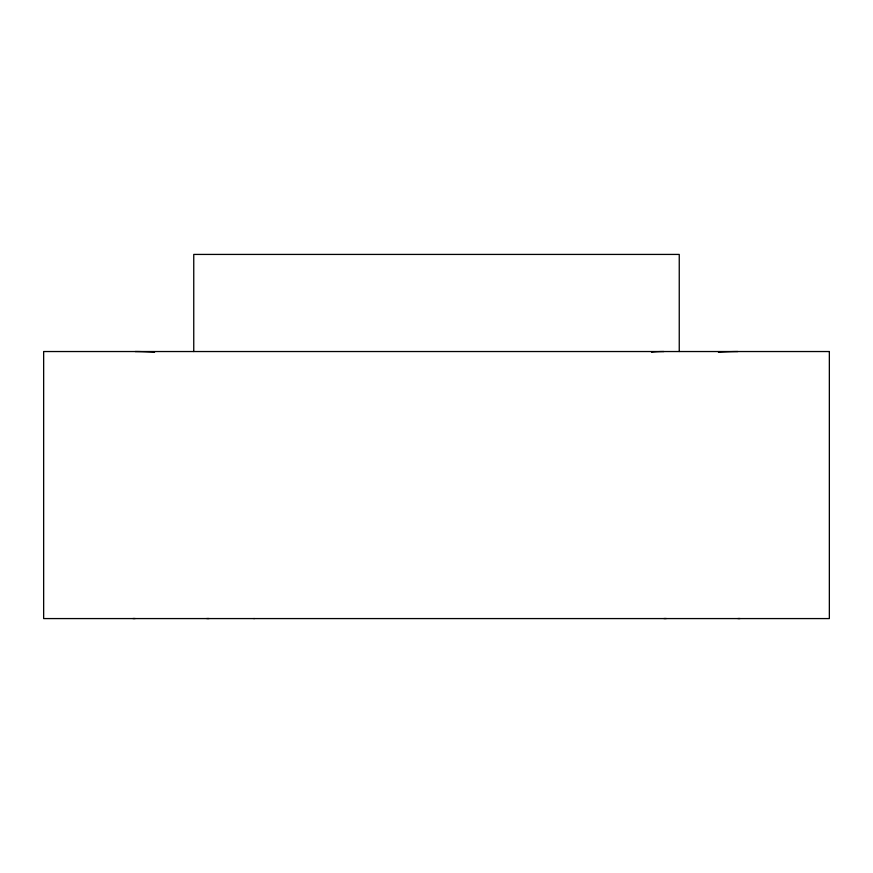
<?xml version="1.0" encoding="UTF-8"?>
<svg xmlns="http://www.w3.org/2000/svg" width="873" height="873" viewBox="0 0 873 873"><rect width="100%" height="100%" fill="white"/><g stroke="black" fill="none" stroke-linecap="round" stroke-linejoin="round"><path stroke-width="1.31" d="M253.737 618.575L254.425 618.575M679.249 351.535L679.249 254.425L193.751 254.425L193.751 351.535M209.105 618.542A52.795 5.238 5.7 0 1 206.694 618.531M718.446 352.245A52.795 5.238 -5.7 0 1 737.827 351.546M740.086 618.531A52.795 5.238 5.7 0 1 737.827 618.542M651.585 352.245A52.795 5.238 5.7 0 1 663.895 351.546M666.317 618.531A52.795 5.238 -5.7 0 1 663.895 618.542M135.184 351.546A52.795 5.238 5.7 0 1 154.554 352.245M135.184 618.542A52.795 5.238 -5.7 0 1 132.925 618.531M829.35 351.535L43.65 351.535L43.65 618.575L829.35 618.575L829.35 351.535"/></g></svg>
